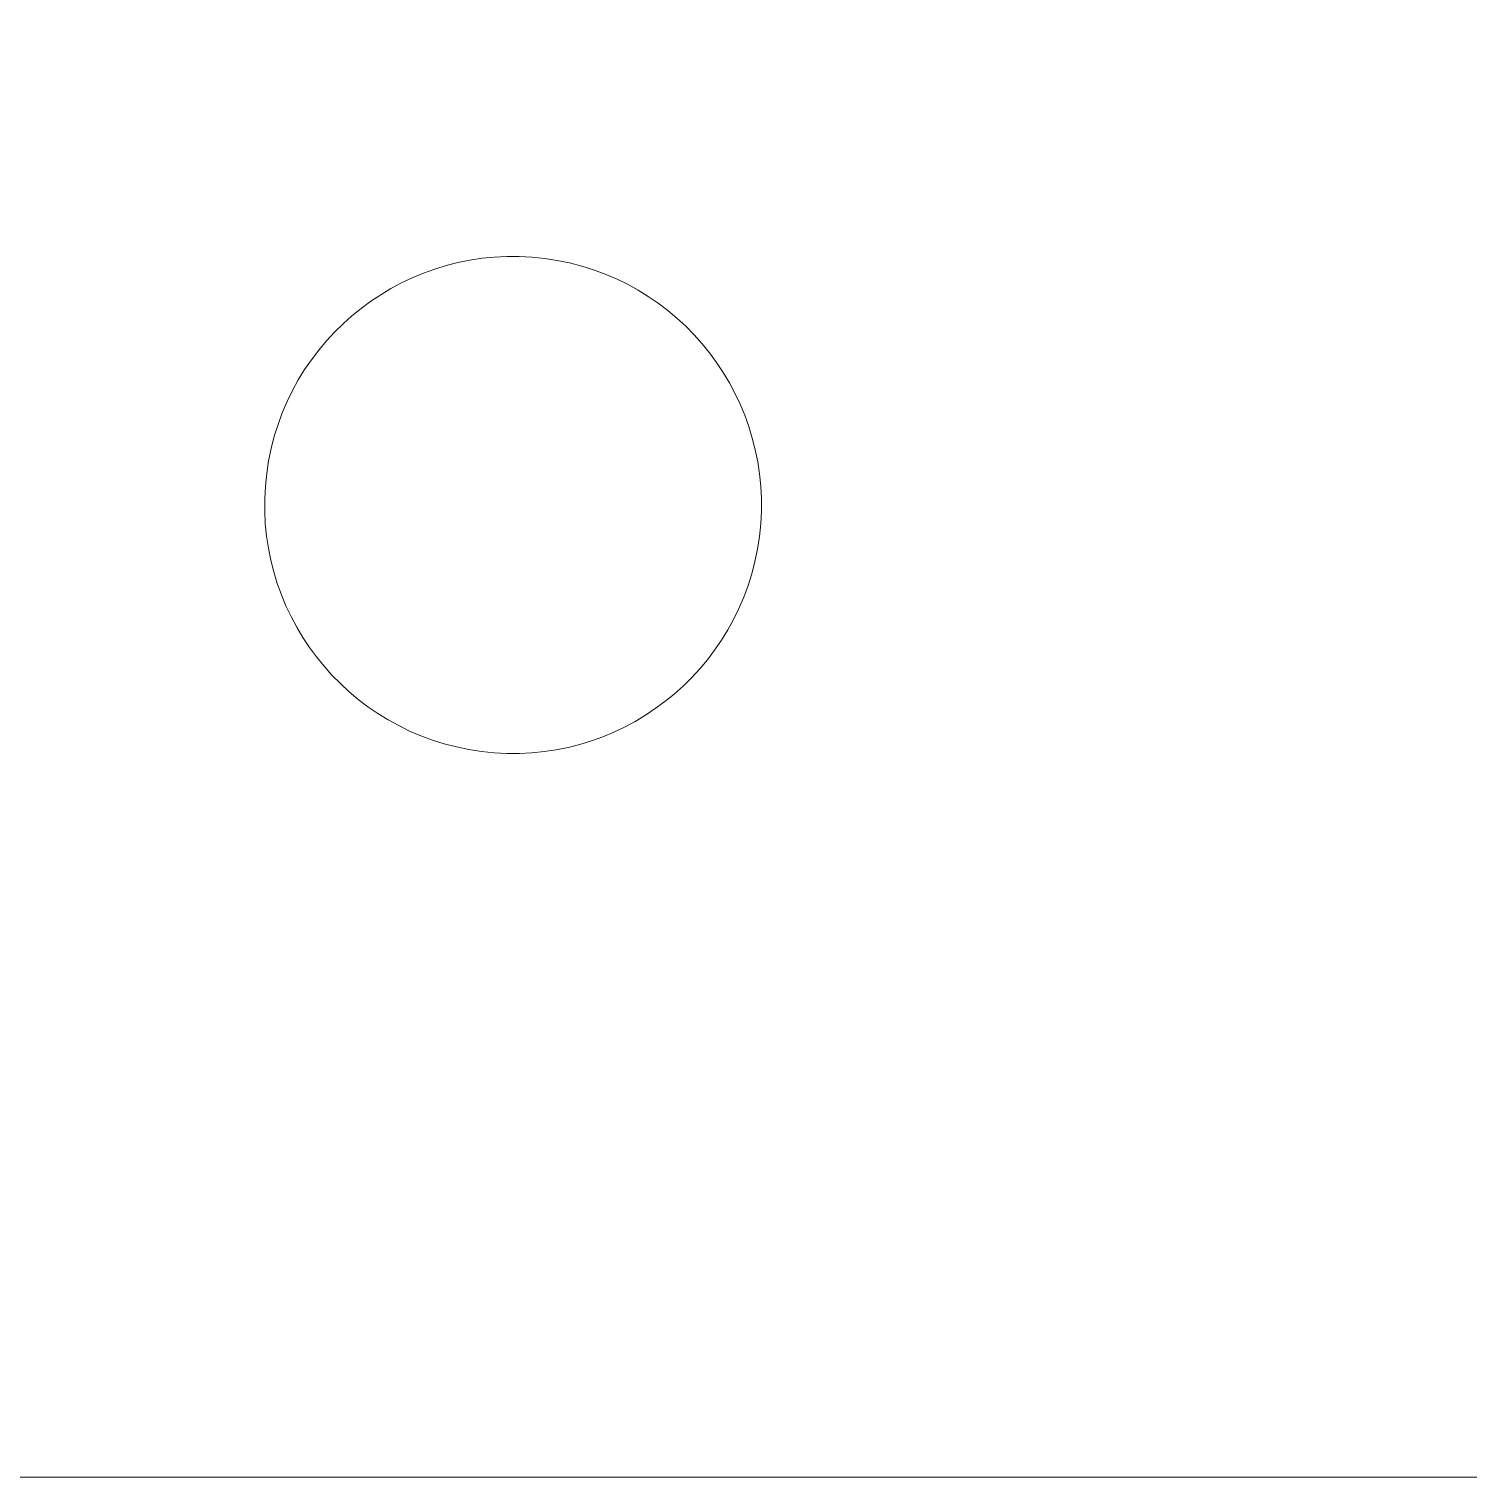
# Model space of a CAD drawing. Header units: metres. Extents: x 28 to 148, y 23 to 113.
# Drawn here: x 131.6186 to 131.9081, y 40.7509 to 41.0423 of the extents above; entities that cross this region are included whole.
import ezdxf

# ---------------------------------------------------------------- set-up
doc = ezdxf.new("R2010")
doc.units = ezdxf.units.M
doc.layers.add('Equipamiento SR', color=23, linetype='Continuous', lineweight=0)

msp = doc.modelspace()

# ---------------------------------------------------------------- linework, layer by layer
at = {"layer": 'Equipamiento SR', "elevation": -0.04243202872964336}
msp.add_lwpolyline([(130.9099209655276, 41.35093152592364), (132.4099209655276, 41.35093152592364), (132.4099209655276, 40.75093152592368), (130.9099209655276, 40.75093152592368)], close=True, dxfattribs=at)
at = {"layer": 'Equipamiento SR', "extrusion": (-0.03756015096949575, 0.004809775982189698, 0.9992827933643958)}
msp.add_circle((-57.34516559453623, 125.3549706258969, -4.83513063651166), 0.05, dxfattribs=at)

doc.saveas('drawing.dxf')
